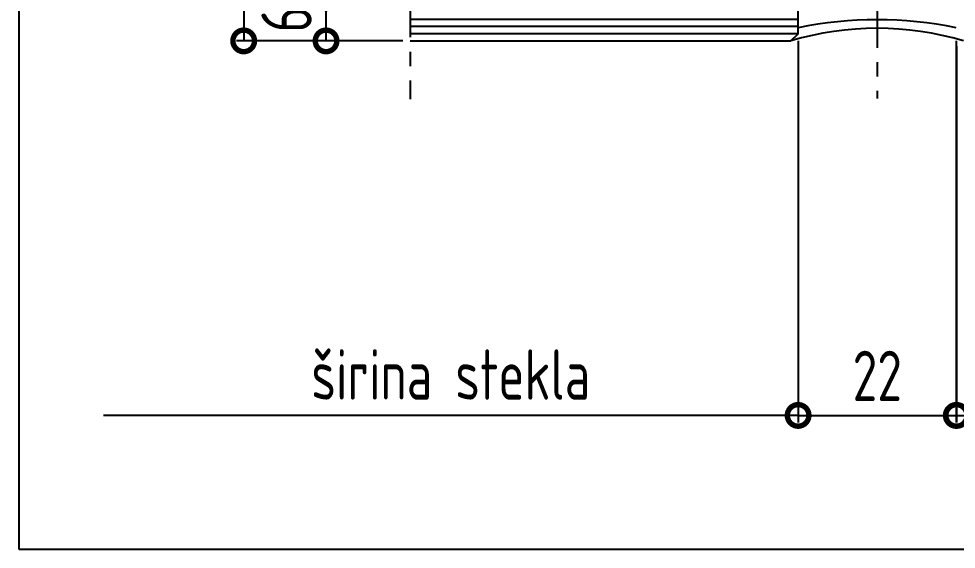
# Model space of a CAD drawing. Extents: x -207922 to -189609, y 24831 to 30124.
# Drawn here: x -207922.2 to -207791.7, y 29378.1 to 29452 of the extents above; entities that cross this region are included whole.
import ezdxf

# ---------------------------------------------------------------- set-up
doc = ezdxf.new("R2010")
doc.units = 0
doc.header["$LTSCALE"] = 8
doc.linetypes.add('CENTER', pattern=[2, 1.25, -0.25, 0.25, -0.25])
doc.layers.get('0').update_dxf_attribs({"linetype": 'CONTINUOUS'})
doc.layers.get('DEFPOINTS').update_dxf_attribs({"linetype": 'CONTINUOUS'})
for name, color, linetype in [('ASSI', 1, 'CENTER'), ('MARCHIO', 7, 'CONTINUOUS'), ('QUOTE', 254, 'CONTINUOUS'), ('TRATTEGGI', 140, 'CONTINUOUS'), ('VETRO', 6, 'CONTINUOUS')]:
    doc.layers.add(name, color=color, linetype=linetype)
doc.styles.add('GEN1', font='geniso.shx', dxfattribs={"width": 0.8})
doc.dimstyles.new('LE2', dxfattribs={"dimscale": 2, "dimtxt": 3.5, "dimasz": 3, "dimexe": 0.5, "dimexo": 0.5, "dimgap": 1, "dimtad": 1, "dimdec": 1, "dimrnd": 0.05, "dimzin": 12, "dimtxsty": 'GEN1', "dimblk": 'DOTSMALL', "dimcen": -3, "dimclrd": 1, "dimclre": 1, "dimclrt": 2, "dimadec": 1, "dimazin": 0, "dimtfac": 1, "dimtdec": 1, "dimtmove": 0, "dimatfit": 3, "dimldrblk": 'DOTSMALL', "dimfxl": 1, "dimtvp": 4, "dimtolj": 1, "dimtzin": 12, "dimarcsym": 0})

# ---------------------------------------------------------------- blocks, each defined once
blk = doc.blocks.new('_DotSmall')
at = {"color": 0, "const_width": 0.5}
blk.add_lwpolyline([(-0.0625, 0, 1), (0.0625, 0, 1)], format="xyb", close=True, dxfattribs=at)
blk = doc.blocks.new('*D42')
at = {"color": 1, "lineweight": -2, "ltscale": 0.2, "transparency": 16777216}
for p, q in [((-207868.73, 29501.38), (-207891.88, 29501.38)), ((-207890.88, 29501.38), (-207890.88, 29448.88)), ((-207868.73, 29448.88), (-207891.88, 29448.88))]:
    blk.add_line(p, q, dxfattribs=at)
at = {"layer": 'DEFPOINTS', "color": 0, "ltscale": 0.2, "transparency": 16777216}
for p in [(-207867.73, 29501.38), (-207890.88, 29448.88), (-207867.73, 29448.88)]:
    blk.add_point(p, dxfattribs=at)
at = {"color": 1, "lineweight": -2, "ltscale": 0.2, "transparency": 16777216, "xscale": 6, "yscale": 6, "zscale": 6}
for p, rotation in [((-207890.88, 29501.38), 90), ((-207890.88, 29448.88), 270)]:
    blk.add_blockref('_DotSmall', p, dxfattribs=dict(at, rotation=rotation))
at = {"color": 2, "ltscale": 0.2, "transparency": 16777216, "insert": (-207896.9, 29475.13), "char_height": 7, "attachment_point": 5, "rotation": 90, "style": 'GEN1'}
blk.add_mtext('\\A1;52,5', dxfattribs=at)
blk = doc.blocks.new('*D46')
at = {"color": 1, "lineweight": -2, "ltscale": 0.2, "transparency": 16777216}
for p, q in [((-207868.73, 29454.88), (-207880.42, 29454.88)), ((-207879.42, 29448.88), (-207879.42, 29454.88)), ((-207868.73, 29448.88), (-207880.42, 29448.88))]:
    blk.add_line(p, q, dxfattribs=at)
at = {"layer": 'DEFPOINTS', "color": 0, "ltscale": 0.2, "transparency": 16777216}
for p in [(-207879.42, 29454.88), (-207867.73, 29454.88), (-207867.73, 29448.88)]:
    blk.add_point(p, dxfattribs=at)
at = {"color": 1, "lineweight": -2, "ltscale": 0.2, "transparency": 16777216, "xscale": 6, "yscale": 6, "zscale": 6}
for p, rotation in [((-207879.42, 29454.88), 90), ((-207879.42, 29448.88), 270)]:
    blk.add_blockref('_DotSmall', p, dxfattribs=dict(at, rotation=rotation))
at = {"color": 2, "ltscale": 0.2, "transparency": 16777216, "insert": (-207884.92, 29451.88), "char_height": 7, "attachment_point": 5, "rotation": 90, "style": 'GEN1'}
blk.add_mtext('\\A1;6', dxfattribs=at)
blk = doc.blocks.new('*D49')
at = {"color": 1, "lineweight": -2, "ltscale": 0.2, "transparency": 16777216}
for p, q in [((-207813.73, 29448.88), (-207813.73, 29395.75)), ((-207791.72, 29448.88), (-207791.72, 29395.75)), ((-207813.73, 29396.75), (-207791.72, 29396.75))]:
    blk.add_line(p, q, dxfattribs=at)
at = {"layer": 'DEFPOINTS', "color": 0, "ltscale": 0.2, "transparency": 16777216}
for p in [(-207813.73, 29449.88), (-207791.72, 29449.88), (-207791.72, 29396.75)]:
    blk.add_point(p, dxfattribs=at)
at = {"color": 1, "lineweight": -2, "ltscale": 0.2, "transparency": 16777216, "xscale": 6, "yscale": 6, "zscale": 6, "rotation": 180}
blk.add_blockref('_DotSmall', (-207813.73, 29396.75), dxfattribs=at)
at = {"color": 1, "lineweight": -2, "ltscale": 0.2, "transparency": 16777216, "xscale": 6, "yscale": 6, "zscale": 6}
blk.add_blockref('_DotSmall', (-207791.72, 29396.75), dxfattribs=at)
at = {"color": 2, "ltscale": 0.2, "transparency": 16777216, "insert": (-207802.72, 29402.25), "char_height": 7, "attachment_point": 5, "style": 'GEN1'}
blk.add_mtext('\\A1;22', dxfattribs=at)
blk = doc.blocks.new('*D62')
at = {"color": 1, "lineweight": -2, "ltscale": 0.2, "transparency": 16777216}
for p, q in [((-207791.67, 29448.15), (-207791.67, 29395.75)), ((-207720.68, 29448.38), (-207720.68, 29395.75)), ((-207791.67, 29396.75), (-207720.68, 29396.75))]:
    blk.add_line(p, q, dxfattribs=at)
at = {"layer": 'DEFPOINTS', "color": 0, "ltscale": 0.2, "transparency": 16777216}
for p in [(-207791.67, 29449.15), (-207720.68, 29449.38), (-207720.68, 29396.75)]:
    blk.add_point(p, dxfattribs=at)
at = {"color": 1, "lineweight": -2, "ltscale": 0.2, "transparency": 16777216, "xscale": 6, "yscale": 6, "zscale": 6, "rotation": 180}
blk.add_blockref('_DotSmall', (-207791.67, 29396.75), dxfattribs=at)
at = {"color": 1, "lineweight": -2, "ltscale": 0.2, "transparency": 16777216, "xscale": 6, "yscale": 6, "zscale": 6}
blk.add_blockref('_DotSmall', (-207720.68, 29396.75), dxfattribs=at)
at = {"color": 2, "ltscale": 0.2, "transparency": 16777216, "insert": (-207756.17, 29402.25), "char_height": 7, "attachment_point": 5, "style": 'GEN1'}
blk.add_mtext('\\A1;71', dxfattribs=at)

msp = doc.modelspace()

# ---------------------------------------------------------------- linework, layer by layer
at = {"color": 1, "ltscale": 0.2}
for p, q in [((-207813.73, 29448.88), (-207813.73, 29395.75)), ((-207813.73, 29396.75), (-207910.41, 29396.75))]:
    msp.add_line(p, q, dxfattribs=at)
at = {"layer": 'ASSI'}
for p, q in [((-207867.73, 29571.38), (-207867.73, 29440.78)), ((-207802.73, 29569.93), (-207802.73, 29440.88))]:
    msp.add_line(p, q, dxfattribs=at)
at = {"layer": 'MARCHIO'}
msp.add_lwpolyline([(-207922.19, 29378.12), (-207502.19, 29378.12), (-207502.19, 29675.12), (-207922.19, 29675.12)], close=True, dxfattribs=at)
at = {"layer": 'QUOTE'}
for centre, radius, start, end in [((-207802.73, 29398.18), 53.65, 78.1643, 101.8357), ((-207802.73, 29408.76), 41.87, 73.3473, 106.6527)]:
    msp.add_arc(centre, radius, start, end, dxfattribs=at)
at = {"layer": 'TRATTEGGI'}
for p, q in [((-207813.73, 29451.88), (-207867.73, 29451.88)), ((-207813.73, 29451.88), (-207867.73, 29451.88)), ((-207813.73, 29450.88), (-207867.73, 29450.88)), ((-207813.73, 29450.88), (-207867.73, 29450.88)), ((-207813.73, 29450.88), (-207867.73, 29450.88)), ((-207813.73, 29449.88), (-207867.73, 29449.88)), ((-207813.73, 29449.88), (-207867.73, 29449.88))]:
    msp.add_line(p, q, dxfattribs=at)
at = {"layer": 'VETRO'}
msp.add_lwpolyline([(-207867.73, 29448.88), (-207814.73, 29448.88), (-207813.73, 29449.88), (-207813.73, 29453.88), (-207814.73, 29454.88), (-207867.73, 29454.88)], dxfattribs=at)

# ---------------------------------------------------------------- block references
at = {"color": 1, "ltscale": 0.2, "xscale": 6, "yscale": 6, "zscale": 6}
msp.add_blockref('_DotSmall', (-207813.73, 29396.75), dxfattribs=at)

# ---------------------------------------------------------------- texts
at = {"color": 2, "ltscale": 0.2, "insert": (-207862.07, 29402.44), "char_height": 7, "attachment_point": 5, "style": 'GEN1'}
msp.add_mtext('\\A1;širina stekla', dxfattribs=at)

# ---------------------------------------------------------------- dimensions: what is measured, and where the dimension line sits
at = {"ltscale": 0.2}
dim = msp.add_linear_dim(base=(-207890.88, 29448.88), p1=(-207867.73, 29501.38), p2=(-207867.73, 29448.88), angle=270, dimstyle='LE2', dxfattribs=at)
dim.commit()
dim.dimension.update_dxf_attribs({"geometry": '*D42', "text_midpoint": (-207896.9, 29475.13)})
dim = msp.add_linear_dim(base=(-207879.42, 29454.88), p1=(-207867.73, 29448.88), p2=(-207867.73, 29454.88), angle=90, dimstyle='LE2', dxfattribs=at)
dim.commit()
dim.dimension.update_dxf_attribs({"geometry": '*D46', "text_midpoint": (-207879.42, 29451.88), "dimtype": 160})
dim = msp.add_linear_dim(base=(-207791.72, 29396.75), p1=(-207813.73, 29449.88), p2=(-207791.72, 29449.88), dimstyle='LE2', dxfattribs=at)
dim.commit()
dim.dimension.update_dxf_attribs({"geometry": '*D49', "text_midpoint": (-207802.72, 29402.25)})
dim = msp.add_linear_dim(base=(-207720.68, 29396.75), p1=(-207791.67, 29449.15), p2=(-207720.68, 29449.38), dimstyle='LE2', override={"dimtmove": 1}, dxfattribs=at)
dim.commit()
dim.dimension.update_dxf_attribs({"geometry": '*D62', "text_midpoint": (-207756.17, 29402.25)})

doc.saveas('drawing.dxf')
